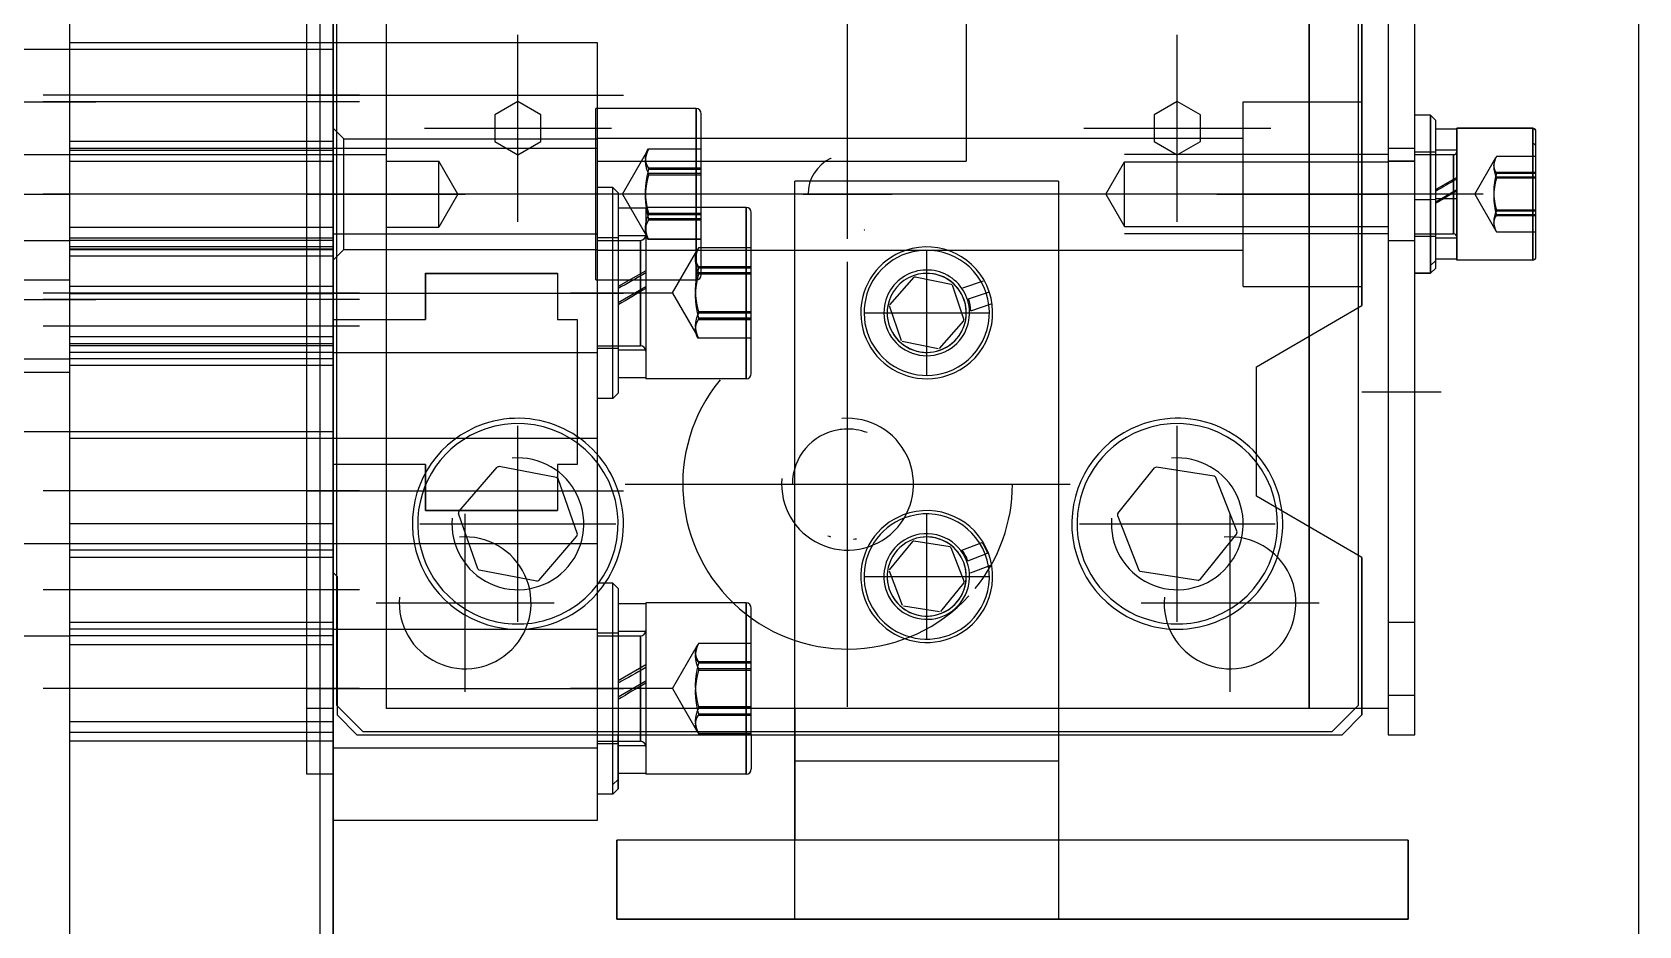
# Model space of a CAD drawing. Extents: x 250 to 718, y 586 to 1448.
# Drawn here: x 483.2 to 605, y 1135.7 to 1203.5 of the extents above; entities that cross this region are included whole.
import ezdxf

# ---------------------------------------------------------------- set-up
doc = ezdxf.new("R2010")
doc.units = 0
doc.layers.get('0').update_dxf_attribs({"linetype": 'CONTINUOUS'})
for name, color, linetype in [('中心线', 1, 'CONTINUOUS'), ('双点划线', 30, 'CONTINUOUS'), ('虚线', 5, 'CONTINUOUS'), ('辅助线', 8, 'CONTINUOUS')]:
    doc.layers.add(name, color=color, linetype=linetype)

msp = doc.modelspace()

# ---------------------------------------------------------------- linework, layer by layer
for p, q in [((486.009145, 1378.17633), (486.009145, 1115.17633)), ((506.009145, 1299.87633), (506.009145, 1109.17633)), ((586.009145, 1254.37633), (586.009145, 1150.17633)), ((588.009145, 1150.17633), (588.009145, 1254.37633)), ((584.009145, 1182.72683), (584.009145, 1212.47633)), ((589.209145, 1197.17633), (588.009145, 1197.17633)), ((589.209145, 1185.17633), (589.209145, 1197.17633)), ((589.609145, 1196.77633), (589.209145, 1197.17633)), ((589.609145, 1185.57633), (589.609145, 1196.77633)), ((591.209145, 1196.11633), (589.609145, 1196.11633)), ((591.209145, 1186.17633), (591.209145, 1196.17633)), ((596.959145, 1196.17633), (591.209145, 1196.17633)), ((596.959145, 1196.16353), (591.209145, 1196.16353)), ((596.959145, 1196.17633), (596.959145, 1196.16353)), ((596.959145, 1196.16353), (596.959145, 1196.17633)), ((596.959145, 1196.16353), (596.959145, 1196.17633)), ((596.959145, 1196.17633), (596.959145, 1196.16353)), ((596.959145, 1195.00063), (596.959145, 1196.16353)), ((596.959145, 1195.00063), (596.959145, 1196.16353)), ((597.209145, 1186.42633), (597.209145, 1195.92633)), ((596.959145, 1186.17633), (596.959145, 1195.00063)), ((596.959145, 1186.17633), (596.959145, 1195.00063)), ((588.009145, 1193.67633), (586.009145, 1193.67633)), ((480.009145, 1191.17633), (486.009145, 1191.17633)), ((542.509145, 1191.17633), (547.509145, 1191.17633)), ((589.209145, 1190.74673), (588.009145, 1190.74673)), ((589.609145, 1190.77533), (589.209145, 1190.74673)), ((591.209145, 1190.82263), (589.609145, 1190.82263)), ((589.609145, 1186.13853), (589.209145, 1185.77873)), ((589.609145, 1185.57633), (589.209145, 1185.17633)), ((591.209145, 1186.23633), (589.609145, 1186.23633)), ((596.959145, 1186.17633), (591.209145, 1186.17633)), ((596.959145, 1186.18913), (596.959145, 1186.17633)), ((596.959145, 1186.18913), (596.959145, 1186.17633)), ((513.009145, 1185.17633), (523.009145, 1185.17633)), ((513.009145, 1185.17633), (513.009145, 1181.67633)), ((523.009145, 1185.17633), (523.009145, 1181.67633)), ((588.009145, 1185.17633), (589.209145, 1185.17633)), ((576.009145, 1178.07633), (584.009145, 1182.72683)), ((583.759145, 1163.77113), (583.759145, 1182.58153)), ((506.009145, 1181.67633), (513.009145, 1181.67633)), ((506.259145, 1181.67633), (506.259145, 1170.67633)), ((523.009145, 1181.67633), (524.509145, 1181.67633)), ((524.509145, 1181.67633), (524.509145, 1170.67633)), ((576.009145, 1168.27633), (576.009145, 1178.07633)), ((513.009145, 1170.67633), (506.009145, 1170.67633)), ((513.009145, 1170.67633), (513.009145, 1167.17633)), ((523.009145, 1170.67633), (523.009145, 1167.17633)), ((524.509145, 1170.67633), (523.009145, 1170.67633)), ((540.009145, 1169.17633), (540.821145, 1169.17633)), ((549.197145, 1169.17633), (550.009145, 1169.17633)), ((513.009145, 1167.17633), (523.009145, 1167.17633)), ((584.009145, 1163.62583), (576.009145, 1168.27633)), ((584.009145, 1151.67633), (584.009145, 1163.62583)), ((506.009145, 1162.47633), (506.309145, 1162.17633)), ((506.259145, 1162.22633), (506.259145, 1152.42633)), ((506.309145, 1162.17633), (506.309145, 1151.67633)), ((511.009145, 1160.17633), (511.821145, 1160.17633)), ((520.197145, 1160.17633), (521.009145, 1160.17633)), ((569.009145, 1160.17633), (569.821145, 1160.17633)), ((578.197145, 1160.17633), (579.009145, 1160.17633)), ((588.009145, 1158.67633), (586.009145, 1158.67633)), ((586.009145, 1153.17633), (588.009145, 1153.17633)), ((506.259145, 1152.42633), (506.309145, 1152.37633)), ((506.309145, 1151.67633), (507.809145, 1150.17633)), ((582.509145, 1150.17633), (584.009145, 1151.67633)), ((586.009145, 1152.17633), (584.009145, 1152.17633)), ((486.009145, 1151.17633), (506.009145, 1151.17633)), ((507.809145, 1150.17633), (582.509145, 1150.17633)), ((526.009145, 1150.17633), (526.009145, 1143.67633)), ((527.209145, 1145.67633), (527.209145, 1150.17633)), ((527.609145, 1146.07633), (527.609145, 1150.17633)), ((529.709145, 1150.17633), (529.709145, 1147.17633)), ((537.309145, 1147.17633), (537.309145, 1150.17633)), ((537.309145, 1147.17633), (537.309145, 1150.17633)), ((537.709145, 1150.17633), (537.709145, 1147.57633)), ((541.009145, 1150.17633), (541.009145, 1142.17633)), ((561.009145, 1150.17633), (561.009145, 1142.17633)), ((586.009145, 1150.17633), (588.009145, 1150.17633)), ((561.009145, 1148.17633), (541.009145, 1148.17633)), ((561.009145, 1148.17633), (541.009145, 1148.17633)), ((527.609145, 1146.77123), (527.209145, 1146.40783)), ((529.709145, 1147.23633), (527.609145, 1147.23633)), ((537.309145, 1147.17633), (529.709145, 1147.17633)), ((537.309145, 1147.20423), (537.309145, 1147.17633)), ((537.309145, 1147.20423), (537.309145, 1147.17633)), ((527.209145, 1145.67633), (526.009145, 1145.67633)), ((527.609145, 1146.07633), (527.209145, 1145.67633)), ((526.009145, 1143.67633), (506.009145, 1143.67633)), ((587.509145, 1142.17633), (527.509145, 1142.17633)), ((527.509145, 1142.17633), (527.509145, 1136.17633)), ((587.509145, 1142.17633), (587.509145, 1136.17633)), ((587.509145, 1136.17633), (527.509145, 1136.17633))]:
    msp.add_line(p, q)
for points in [[(597.209145, 1195.91413), (597.190145, 1196.00953), (597.135945, 1196.09043), (597.054845, 1196.14453), (596.959145, 1196.16353)], [(597.209145, 1195.91413), (597.190145, 1196.00953), (597.135945, 1196.09043), (597.054845, 1196.14453), (596.959145, 1196.16353)], [(597.209145, 1194.80943), (597.190145, 1194.88253), (597.135945, 1194.94463), (597.054845, 1194.98603), (596.959145, 1195.00063)], [(597.209145, 1194.80943), (597.190145, 1194.88253), (597.135945, 1194.94463), (597.054845, 1194.98603), (596.959145, 1195.00063)]]:
    msp.add_lwpolyline(points)
for centre, radius, start, end in [((545.009145, 1231.17633), 32.5, 180, 180), ((545.009145, 1231.17633), 32.5, 180, 180), ((545.009145, 1231.17633), 30, 180, 180), ((545.009145, 1231.17633), 30, 180, 180), ((596.959145, 1195.92633), 0.25, 0, 90), ((545.009145, 1191.17633), 3, 114.7565, 114.7565), ((545.009145, 1191.17633), 3, 114.7565, 114.7565), ((545.009145, 1191.17633), 3, 114.7565, 114.7565), ((545.009145, 1191.17633), 3, 115.5939, 180), ((545.009145, 1191.17633), 3, 115.5939, 180), ((545.009145, 1191.17633), 3, 115.5939, 180), ((545.009145, 1191.17633), 2.5, 0, 0), ((545.009145, 1191.17633), 2.5, 0, 0), ((596.959145, 1186.42633), 0.25, 270, 0), ((545.009145, 1169.17633), 14, 180, 180), ((545.009145, 1169.17633), 14, 180, 180), ((545.009145, 1169.17633), 12.5, 180, 180), ((545.009145, 1169.17633), 12.5, 180, 180), ((545.009145, 1169.17633), 5, 0, 0), ((545.009145, 1169.17633), 5, 175, 95), ((545.009145, 1169.17633), 4.188, 0, 0), ((545.009145, 1169.17633), 4.188, 0, 0), ((516.009145, 1160.17633), 5, 180, 180), ((516.009145, 1160.17633), 5, 175, 95), ((574.009145, 1160.17633), 5, 180, 180), ((574.009145, 1160.17633), 5, 175, 95), ((516.009145, 1160.17633), 4.188, 180, 180), ((516.009145, 1160.17633), 4.188, 180, 180), ((574.009145, 1160.17633), 4.188, 180, 180), ((574.009145, 1160.17633), 4.188, 180, 180), ((537.309145, 1147.57633), 0.4, 270, 0)]:
    msp.add_arc(centre, radius, start, end)
at = {"layer": '中心线'}
for p, q in [((545.009145, 1190.67633), (545.009145, 1271.67633)), ((520.009145, 1189.08883), (520.009145, 1203.26383)), ((570.009145, 1189.08883), (570.009145, 1203.26383)), ((464.009145, 1198.17633), (488.009145, 1198.17633)), ((508.009145, 1198.67633), (484.009145, 1198.67633)), ((508.009145, 1198.17633), (484.009145, 1198.17633)), ((504.009145, 1198.67633), (528.009145, 1198.67633)), ((512.921645, 1196.17633), (527.096645, 1196.17633)), ((562.921645, 1196.17633), (577.096645, 1196.17633)), ((545.009145, 1187.80133), (545.009145, 1194.55133)), ((545.009145, 1187.80133), (545.009145, 1194.55133)), ((545.009145, 1187.80133), (545.009145, 1194.55133)), ((508.009145, 1191.17633), (484.009145, 1191.17633)), ((508.009145, 1191.17633), (484.009145, 1191.17633)), ((508.009145, 1191.17633), (484.009145, 1191.17633)), ((504.009145, 1191.17633), (516.009145, 1191.17633)), ((577.009145, 1191.17633), (504.821145, 1191.17633)), ((577.009145, 1191.17633), (504.821145, 1191.17633)), ((541.634145, 1191.17633), (548.384145, 1191.17633)), ((541.634145, 1191.17633), (548.384145, 1191.17633)), ((541.634145, 1191.17633), (548.384145, 1191.17633)), ((588.009145, 1191.17633), (564.009145, 1191.17633)), ((573.009145, 1191.17633), (586.009145, 1191.17633)), ((573.009145, 1191.17633), (586.009145, 1191.17633)), ((590.009145, 1191.17633), (584.009145, 1191.17633)), ((591.609145, 1191.17633), (586.009145, 1191.17633)), ((593.209145, 1191.17633), (587.609145, 1191.17633)), ((551.009145, 1177.45133), (551.009145, 1186.90133)), ((551.009145, 1177.66733), (551.009145, 1186.68533)), ((545.009145, 1152.30133), (545.009145, 1186.05133)), ((551.009145, 1177.85633), (551.009145, 1186.49633)), ((551.009145, 1178.12633), (551.009145, 1186.22633)), ((464.009145, 1183.17633), (488.009145, 1183.17633)), ((508.009145, 1183.67633), (484.009145, 1183.67633)), ((508.009145, 1183.17633), (484.009145, 1183.17633)), ((504.009145, 1183.67633), (528.009145, 1183.67633)), ((529.609145, 1183.67633), (524.009145, 1183.67633)), ((531.709145, 1183.67633), (525.609145, 1183.67633)), ((545.009145, 1155.00133), (545.009145, 1183.35133)), ((546.284145, 1182.17633), (555.734145, 1182.17633)), ((546.500145, 1182.17633), (555.518145, 1182.17633)), ((546.689145, 1182.17633), (555.329145, 1182.17633)), ((546.959145, 1182.17633), (555.059145, 1182.17633)), ((508.009145, 1181.17633), (484.009145, 1181.17633)), ((545.009145, 1162.42633), (545.009145, 1175.92633)), ((584.009145, 1176.17633), (590.009145, 1176.17633)), ((520.009145, 1158.75133), (520.009145, 1173.60133)), ((570.009145, 1158.75133), (570.009145, 1173.60133)), ((520.009145, 1159.42633), (520.009145, 1172.92633)), ((570.009145, 1159.42633), (570.009145, 1172.92633)), ((508.009145, 1168.67633), (484.009145, 1168.67633)), ((504.009145, 1168.67633), (528.009145, 1168.67633)), ((528.134145, 1169.17633), (561.884145, 1169.17633)), ((530.834145, 1169.17633), (559.184145, 1169.17633)), ((538.259145, 1169.17633), (551.759145, 1169.17633)), ((512.584145, 1166.17633), (527.434145, 1166.17633)), ((513.259145, 1166.17633), (526.759145, 1166.17633)), ((516.009145, 1153.42633), (516.009145, 1166.92633)), ((551.009145, 1157.45133), (551.009145, 1166.90133)), ((551.009145, 1157.66733), (551.009145, 1166.68533)), ((551.009145, 1157.85633), (551.009145, 1166.49633)), ((551.009145, 1158.12633), (551.009145, 1166.22633)), ((562.584145, 1166.17633), (577.434145, 1166.17633)), ((563.259145, 1166.17633), (576.759145, 1166.17633)), ((574.009145, 1153.42633), (574.009145, 1166.92633)), ((508.009145, 1161.17633), (484.009145, 1161.17633)), ((546.284145, 1162.17633), (555.734145, 1162.17633)), ((546.500145, 1162.17633), (555.518145, 1162.17633)), ((546.689145, 1162.17633), (555.329145, 1162.17633)), ((546.959145, 1162.17633), (555.059145, 1162.17633)), ((509.259145, 1160.17633), (522.759145, 1160.17633)), ((567.259145, 1160.17633), (580.759145, 1160.17633)), ((508.009145, 1153.67633), (484.009145, 1153.67633)), ((504.009145, 1153.67633), (528.009145, 1153.67633)), ((529.609145, 1153.67633), (524.009145, 1153.67633)), ((531.709145, 1153.67633), (525.609145, 1153.67633))]:
    msp.add_line(p, q, dxfattribs=at)
at = {"layer": '双点划线'}
for p, q in [((586.009145, 1312.17633), (586.009145, 1150.17633)), ((588.009145, 1150.17633), (588.009145, 1312.17633)), ((510.009145, 1310.17633), (510.009145, 1152.17633)), ((580.009145, 1310.17633), (580.009145, 1152.17633)), ((589.209145, 1197.17633), (588.009145, 1197.17633)), ((589.209145, 1185.17633), (589.209145, 1197.17633)), ((589.609145, 1196.77633), (589.209145, 1197.17633)), ((589.609145, 1185.57633), (589.609145, 1196.77633)), ((591.209145, 1196.11633), (589.609145, 1196.11633)), ((596.959145, 1196.17633), (591.209145, 1196.17633)), ((591.209145, 1186.17633), (591.209145, 1196.17633)), ((596.959145, 1196.16353), (591.209145, 1196.16353)), ((596.959145, 1196.16353), (596.959145, 1196.17633)), ((596.959145, 1196.16353), (596.959145, 1196.17633)), ((596.959145, 1195.00063), (596.959145, 1196.16353)), ((596.959145, 1195.00063), (596.959145, 1196.16353)), ((597.209145, 1186.42633), (597.209145, 1195.92633)), ((596.959145, 1186.17633), (596.959145, 1195.00063)), ((596.959145, 1186.17633), (596.959145, 1195.00063)), ((588.009145, 1193.67633), (586.009145, 1193.67633)), ((589.209145, 1190.74673), (588.009145, 1190.74673)), ((589.609145, 1190.77533), (589.209145, 1190.74673)), ((591.209145, 1190.82263), (589.609145, 1190.82263)), ((589.609145, 1186.13853), (589.209145, 1185.77873)), ((589.609145, 1185.57633), (589.209145, 1185.17633)), ((591.209145, 1186.23633), (589.609145, 1186.23633)), ((596.959145, 1186.17633), (591.209145, 1186.17633)), ((596.959145, 1186.18913), (596.959145, 1186.17633)), ((596.959145, 1186.18913), (596.959145, 1186.17633)), ((589.209145, 1185.17633), (588.009145, 1185.17633)), ((540.009145, 1169.17633), (540.821145, 1169.17633)), ((549.197145, 1169.17633), (550.009145, 1169.17633)), ((588.009145, 1158.67633), (586.009145, 1158.67633)), ((586.009145, 1153.17633), (588.009145, 1153.17633)), ((586.009145, 1152.17633), (510.009145, 1152.17633)), ((541.009145, 1152.17633), (541.009145, 1142.17633)), ((561.009145, 1152.17633), (561.009145, 1142.17633)), ((586.009145, 1150.17633), (588.009145, 1150.17633)), ((561.009145, 1148.17633), (541.009145, 1148.17633)), ((561.009145, 1148.17633), (541.009145, 1148.17633)), ((587.509145, 1142.17633), (527.509145, 1142.17633)), ((527.509145, 1142.17633), (527.509145, 1136.17633)), ((587.509145, 1142.17633), (587.509145, 1136.17633)), ((587.509145, 1136.17633), (527.509145, 1136.17633))]:
    msp.add_line(p, q, dxfattribs=at)
for points in [[(597.209145, 1195.91413), (597.190145, 1196.00953), (597.135945, 1196.09043), (597.054845, 1196.14453), (596.959145, 1196.16353)], [(597.209145, 1195.91413), (597.190145, 1196.00953), (597.135945, 1196.09043), (597.054845, 1196.14453), (596.959145, 1196.16353)], [(597.209145, 1194.80943), (597.190145, 1194.88253), (597.135945, 1194.94463), (597.054845, 1194.98603), (596.959145, 1195.00063)], [(597.209145, 1194.80943), (597.190145, 1194.88253), (597.135945, 1194.94463), (597.054845, 1194.98603), (596.959145, 1195.00063)]]:
    msp.add_lwpolyline(points, dxfattribs=at)
for centre, radius, start, end in [((545.009145, 1231.17633), 31.5, 180, 180), ((596.959145, 1195.92633), 0.25, 0, 90), ((596.959145, 1186.42633), 0.25, 270, 0), ((545.009145, 1169.17633), 12.5, 137.3841, 137.3841), ((545.009145, 1169.17633), 12.5, 140.6919, 317.3841), ((545.009145, 1169.17633), 5, 0, 0), ((545.009145, 1169.17633), 4.188, 69.1245, 69.1245), ((545.009145, 1169.17633), 4.188, 99.2377, 180), ((545.009145, 1169.17633), 4.188, 72.136, 96.226), ((520.009145, 1166.17633), 4.188, 180, 180), ((570.009145, 1166.17633), 4.188, 180, 180), ((545.009145, 1169.17633), 12.5, 320.6919, 0)]:
    msp.add_arc(centre, radius, start, end, dxfattribs=at)
at = {"layer": '虚线'}
for p, q in [((486.009145, 1378.17633), (486.009145, 1015.17633)), ((586.009145, 1312.17633), (586.009145, 1150.17633)), ((588.009145, 1150.17633), (588.009145, 1312.17633)), ((510.009145, 1310.17633), (510.009145, 1152.17633)), ((580.009145, 1152.17633), (580.009145, 1310.17633)), ((506.009145, 951.17633), (506.009145, 1299.87633)), ((504.009145, 1147.17633), (504.009145, 1247.17633)), ((554.009145, 1245.67633), (554.009145, 1193.67633)), ((506.259145, 1212.45633), (506.259145, 1152.42633)), ((583.759145, 1152.42633), (583.759145, 1212.45633)), ((584.009145, 1212.47633), (584.009145, 1182.72683)), ((486.009145, 1202.67633), (526.009145, 1202.67633)), ((526.009145, 1202.67633), (526.009145, 1143.67633)), ((466.009145, 1202.17633), (506.009145, 1202.17633)), ((520.009145, 1198.19703), (518.259145, 1197.18673)), ((521.759145, 1197.18673), (520.009145, 1198.19703)), ((525.915145, 1184.67633), (525.915145, 1197.67633)), ((533.515145, 1197.67633), (525.915145, 1197.67633)), ((533.515145, 1197.67633), (533.515145, 1184.69133)), ((533.515145, 1197.66133), (533.515145, 1197.67633)), ((533.515145, 1197.67633), (533.515145, 1184.69133)), ((533.515145, 1197.66133), (533.515145, 1197.67633)), ((533.515145, 1197.67633), (533.515145, 1184.69173)), ((533.515145, 1197.66093), (533.515145, 1197.67633)), ((533.515145, 1197.67633), (533.515145, 1184.69173)), ((533.515145, 1197.66093), (533.515145, 1197.67633)), ((533.515145, 1197.46463), (533.515145, 1197.66133)), ((533.515145, 1197.46463), (533.515145, 1197.66133)), ((533.515145, 1197.46313), (533.515145, 1197.66093)), ((533.515145, 1197.46313), (533.515145, 1197.66093)), ((570.009145, 1198.19703), (568.259145, 1197.18673)), ((571.759145, 1197.18673), (570.009145, 1198.19703)), ((575.009145, 1198.17633), (584.009145, 1198.17633)), ((575.009145, 1184.17633), (575.009145, 1198.17633)), ((518.259145, 1197.18673), (518.259145, 1195.16593)), ((521.759145, 1195.16593), (521.759145, 1197.18673)), ((533.515145, 1184.67633), (533.515145, 1197.46463)), ((533.515145, 1184.67633), (533.515145, 1197.46463)), ((533.515145, 1184.67633), (533.515145, 1197.46313)), ((533.515145, 1184.67633), (533.515145, 1197.46313)), ((533.915145, 1185.07633), (533.915145, 1197.27633)), ((568.259145, 1197.18673), (568.259145, 1195.16593)), ((571.759145, 1195.16593), (571.759145, 1197.18673)), ((589.209145, 1197.17633), (589.209145, 1185.17633)), ((589.609145, 1185.57633), (589.609145, 1196.77633)), ((506.821145, 1195.36433), (506.009145, 1196.17633)), ((506.821145, 1186.98833), (506.821145, 1195.36433)), ((506.821145, 1195.36433), (526.009145, 1195.36433)), ((526.009145, 1195.42633), (575.009145, 1195.42633)), ((591.209145, 1196.16353), (591.209145, 1186.18913)), ((596.959145, 1196.16353), (596.959145, 1186.18913)), ((596.959145, 1196.16353), (596.959145, 1186.18913)), ((597.209145, 1186.43853), (597.209145, 1195.92633)), ((466.009145, 1194.17633), (510.009145, 1194.17633)), ((506.009145, 1195.17633), (486.009145, 1195.17633)), ((506.009145, 1195.17633), (486.009145, 1195.17633)), ((486.009145, 1194.67633), (526.009145, 1194.67633)), ((506.009145, 1194.49983), (486.009145, 1194.49983)), ((518.259145, 1195.16593), (520.009145, 1194.15563)), ((520.009145, 1194.15563), (521.759145, 1195.16593)), ((527.937345, 1191.18213), (529.862845, 1194.51713)), ((529.915145, 1194.60333), (529.915145, 1194.59523)), ((533.915145, 1194.60313), (529.915145, 1194.60313)), ((533.915145, 1194.59523), (529.915145, 1194.59523)), ((586.009145, 1194.17633), (566.009145, 1194.17633)), ((568.259145, 1195.16593), (570.009145, 1194.15563)), ((570.009145, 1194.15563), (571.759145, 1195.16593)), ((586.009145, 1194.67633), (588.009145, 1194.67633)), ((589.609145, 1194.37633), (588.009145, 1194.37633)), ((588.009145, 1194.17633), (590.959145, 1194.17633)), ((591.209145, 1194.51633), (589.609145, 1194.51633)), ((590.959145, 1194.17633), (590.959145, 1193.56693)), ((590.959145, 1189.55323), (590.959145, 1194.17633)), ((590.959145, 1194.17633), (590.959145, 1193.56693)), ((590.959145, 1189.55323), (590.959145, 1194.17633)), ((594.209145, 1194.03333), (594.209145, 1194.02693)), ((597.209145, 1194.02693), (594.209145, 1194.02693)), ((486.009145, 1193.67633), (506.009145, 1193.67633)), ((510.009145, 1193.67633), (514.009145, 1193.67633)), ((514.009145, 1188.67633), (514.009145, 1193.67633)), ((515.452545, 1191.17633), (514.009145, 1193.67633)), ((526.009145, 1193.67633), (554.009145, 1193.67633)), ((533.915145, 1193.13973), (529.915145, 1193.13973)), ((529.915145, 1193.13973), (529.915145, 1193.04203)), ((533.915145, 1193.04463), (529.915145, 1193.04463)), ((564.589745, 1191.17633), (566.009145, 1193.63483)), ((566.009145, 1193.63483), (586.009145, 1193.63483)), ((566.009145, 1188.71783), (566.009145, 1193.63483)), ((586.009145, 1193.67633), (588.009145, 1193.67633)), ((590.959145, 1193.56693), (590.959145, 1192.79943)), ((590.959145, 1193.56693), (590.959145, 1192.79943)), ((590.959145, 1192.79943), (590.959145, 1188.17633)), ((590.959145, 1192.79943), (590.959145, 1188.17633)), ((592.559845, 1191.18123), (594.161545, 1193.95533)), ((594.209145, 1192.81733), (594.209145, 1192.74393)), ((597.209145, 1192.81733), (594.209145, 1192.81733)), ((527.209145, 1191.67633), (526.009145, 1191.67633)), ((527.209145, 1175.67633), (527.209145, 1191.67633)), ((527.609145, 1191.27633), (527.209145, 1191.67633)), ((529.915145, 1192.73763), (529.915145, 1192.63183)), ((533.915145, 1192.73483), (529.915145, 1192.73483)), ((533.915145, 1192.63183), (529.915145, 1192.63183)), ((541.009145, 1136.17633), (541.009145, 1192.17633)), ((561.009145, 1192.17633), (541.009145, 1192.17633)), ((561.009145, 1192.17633), (561.009145, 1136.17633)), ((591.209145, 1192.44523), (589.609145, 1191.53003)), ((589.609145, 1190.60243), (591.209145, 1191.53003)), ((597.209145, 1192.74393), (594.209145, 1192.74393)), ((597.209145, 1192.73483), (594.209145, 1192.73483)), ((594.209145, 1192.46573), (594.209145, 1192.38593)), ((597.209145, 1192.46573), (594.209145, 1192.46573)), ((597.209145, 1192.38593), (594.209145, 1192.38593)), ((480.009145, 1191.17633), (486.009145, 1191.17633)), ((515.452545, 1191.17633), (514.009145, 1188.67633)), ((527.609145, 1191.27633), (527.609145, 1176.07633)), ((527.937345, 1191.17053), (527.937345, 1191.18213)), ((527.937345, 1191.17053), (529.862845, 1187.83553)), ((564.589745, 1191.17633), (566.009145, 1188.71783)), ((592.559845, 1191.18123), (592.559845, 1191.17143)), ((592.559845, 1191.17143), (594.161545, 1188.39733)), ((529.709145, 1190.11633), (527.609145, 1190.11633)), ((537.309145, 1190.17633), (529.709145, 1190.17633)), ((529.709145, 1190.17633), (529.709145, 1177.17633)), ((533.915145, 1189.72083), (529.915145, 1189.72083)), ((529.915145, 1189.72083), (529.915145, 1189.61503)), ((533.915145, 1189.61783), (529.915145, 1189.61783)), ((529.915145, 1189.31063), (529.915145, 1189.21293)), ((533.915145, 1189.30803), (529.915145, 1189.30803)), ((533.915145, 1189.21543), (529.915145, 1189.21543)), ((537.309145, 1190.17633), (537.309145, 1177.19583)), ((537.309145, 1190.15683), (537.309145, 1190.17633)), ((537.309145, 1190.17633), (537.309145, 1177.19583)), ((537.309145, 1190.15683), (537.309145, 1190.17633)), ((537.309145, 1189.94883), (537.309145, 1190.15683)), ((537.309145, 1189.94883), (537.309145, 1190.15683)), ((537.309145, 1177.17633), (537.309145, 1189.94883)), ((537.309145, 1177.17633), (537.309145, 1189.94883)), ((537.709145, 1177.57633), (537.709145, 1189.77633)), ((590.959145, 1188.17633), (590.959145, 1189.55323)), ((590.959145, 1188.17633), (590.959145, 1189.55323)), ((594.209145, 1189.96673), (594.209145, 1189.88693)), ((597.209145, 1189.96673), (594.209145, 1189.96673)), ((597.209145, 1189.88693), (594.209145, 1189.88693)), ((597.209145, 1189.61783), (594.209145, 1189.61783)), ((594.209145, 1189.60873), (594.209145, 1189.53533)), ((597.209145, 1189.60873), (594.209145, 1189.60873)), ((597.209145, 1189.53533), (594.209145, 1189.53533)), ((486.009145, 1188.67633), (506.009145, 1188.67633)), ((506.009145, 1188.17633), (526.009145, 1188.17633)), ((510.009145, 1188.67633), (514.009145, 1188.67633)), ((527.609145, 1187.87633), (526.009145, 1187.87633)), ((529.709145, 1188.01633), (527.609145, 1188.01633)), ((566.009145, 1188.71783), (586.009145, 1188.71783)), ((586.009145, 1188.17633), (566.009145, 1188.17633)), ((588.009145, 1188.17633), (590.959145, 1188.17633)), ((589.609145, 1187.97633), (588.009145, 1187.97633)), ((594.209145, 1188.32573), (594.209145, 1188.31933)), ((594.209145, 1188.32573), (597.209145, 1188.32573)), ((466.009145, 1187.67633), (486.009145, 1187.67633)), ((506.009145, 1187.85283), (486.009145, 1187.85283)), ((506.009145, 1187.67633), (486.009145, 1187.67633)), ((506.009145, 1187.17633), (486.009145, 1187.17633)), ((506.009145, 1187.17633), (486.009145, 1187.17633)), ((506.009145, 1187.17633), (486.009145, 1187.17633)), ((506.009145, 1186.99983), (486.009145, 1186.99983)), ((486.009145, 1186.98833), (506.009145, 1186.98833)), ((506.821145, 1186.98833), (506.009145, 1186.17633)), ((506.821145, 1186.98833), (526.009145, 1186.98833)), ((526.009145, 1187.67633), (529.309145, 1187.67633)), ((526.009145, 1186.92633), (575.009145, 1186.92633)), ((529.309145, 1187.07143), (529.309145, 1187.67633)), ((529.309145, 1187.67633), (529.309145, 1181.49293)), ((529.309145, 1187.67633), (529.309145, 1181.49293)), ((529.309145, 1187.07143), (529.309145, 1187.67633)), ((529.309145, 1185.85973), (529.309145, 1187.07143)), ((529.309145, 1185.85973), (529.309145, 1187.07143)), ((533.915145, 1187.75743), (529.915145, 1187.75743)), ((529.915145, 1187.75743), (529.915145, 1187.74933)), ((533.915145, 1187.74953), (529.915145, 1187.74953)), ((531.731345, 1183.68213), (533.648045, 1187.00193)), ((537.709145, 1187.10153), (533.709145, 1187.10153)), ((533.709145, 1187.10153), (533.709145, 1187.09263)), ((586.009145, 1187.67633), (588.009145, 1187.67633)), ((591.209145, 1187.83633), (589.609145, 1187.83633)), ((486.009145, 1186.49983), (506.009145, 1186.49983)), ((529.309145, 1179.67633), (529.309145, 1185.85973)), ((529.309145, 1179.67633), (529.309145, 1185.85973)), ((537.709145, 1185.66373), (533.709145, 1185.66373)), ((533.709145, 1185.66373), (533.709145, 1185.56923)), ((537.709145, 1185.56923), (533.709145, 1185.56923)), ((480.009145, 1184.67633), (486.009145, 1184.67633)), ((513.009145, 1181.67633), (513.009145, 1185.17633)), ((513.009145, 1185.17633), (523.009145, 1185.17633)), ((513.009145, 1185.16583), (523.009145, 1185.16583)), ((523.009145, 1185.17633), (523.009145, 1181.67633)), ((525.915145, 1184.67633), (533.515145, 1184.67633)), ((529.709145, 1185.37413), (527.609145, 1184.17423)), ((533.515145, 1184.69173), (533.515145, 1184.67633)), ((533.515145, 1184.69173), (533.515145, 1184.67633)), ((533.515145, 1184.69133), (533.515145, 1184.67633)), ((533.515145, 1184.69133), (533.515145, 1184.67633)), ((537.709145, 1185.20863), (533.709145, 1185.20863)), ((533.709145, 1185.20863), (533.709145, 1185.10523)), ((537.709145, 1185.10523), (533.709145, 1185.10523)), ((548.212945, 1182.78413), (550.053445, 1184.87353)), ((550.137445, 1184.90183), (552.867145, 1184.35263)), ((552.933645, 1184.29403), (553.822845, 1181.65543)), ((553.755745, 1184.07673), (555.312845, 1184.60153)), ((506.009145, 1184.17633), (486.009145, 1184.17633)), ((486.009145, 1183.63483), (506.009145, 1183.63483)), ((527.609145, 1182.95653), (529.709145, 1184.17423)), ((531.731345, 1183.68213), (531.731345, 1183.67053)), ((531.731345, 1183.67053), (533.648045, 1180.35073)), ((554.174245, 1183.24303), (555.690445, 1183.75393)), ((575.009145, 1184.17633), (584.009145, 1184.17633)), ((537.709145, 1182.24743), (533.709145, 1182.24743)), ((533.709145, 1182.24743), (533.709145, 1182.14403)), ((537.709145, 1182.14403), (533.709145, 1182.14403)), ((537.709145, 1181.78343), (533.709145, 1181.78343)), ((533.709145, 1181.78343), (533.709145, 1181.68893)), ((549.084645, 1180.05863), (548.195445, 1182.69723)), ((554.345745, 1182.32603), (555.902845, 1182.85073)), ((576.009145, 1178.07633), (584.009145, 1182.72683)), ((506.009145, 1181.67633), (513.009145, 1181.67633)), ((506.259145, 1181.67633), (513.009145, 1181.67633)), ((523.009145, 1181.67633), (524.509145, 1181.67633)), ((524.509145, 1181.67633), (524.509145, 1170.67633)), ((529.309145, 1181.49293), (529.309145, 1179.67633)), ((529.309145, 1181.49293), (529.309145, 1179.67633)), ((537.709145, 1181.68893), (533.709145, 1181.68893)), ((533.709145, 1181.67633), (537.709145, 1181.67633)), ((553.805345, 1181.56853), (551.964845, 1179.47913)), ((506.009145, 1180.35283), (486.009145, 1180.35283)), ((486.009145, 1179.85283), (506.009145, 1179.85283)), ((506.009145, 1179.67633), (486.009145, 1179.67633)), ((526.009145, 1179.67633), (529.309145, 1179.67633)), ((527.609145, 1179.47633), (526.009145, 1179.47633)), ((537.709145, 1180.26003), (533.709145, 1180.26003)), ((533.709145, 1180.26003), (533.709145, 1180.25113)), ((537.709145, 1180.25113), (533.709145, 1180.25113)), ((551.880845, 1179.45083), (549.151145, 1180.00003)), ((466.009145, 1178.67633), (486.009145, 1178.67633)), ((506.009145, 1179.17633), (486.009145, 1179.17633)), ((486.009145, 1178.71783), (506.009145, 1178.71783)), ((506.009145, 1178.17633), (486.009145, 1178.17633)), ((506.009145, 1179.17633), (526.009145, 1179.17633)), ((529.709145, 1179.33633), (527.609145, 1179.33633)), ((480.009145, 1177.67633), (486.009145, 1177.67633)), ((529.709145, 1177.23633), (527.609145, 1177.23633)), ((537.309145, 1177.17633), (529.709145, 1177.17633)), ((537.309145, 1177.19583), (537.309145, 1177.17633)), ((537.309145, 1177.19583), (537.309145, 1177.17633)), ((576.009145, 1168.27633), (576.009145, 1178.07633)), ((527.609145, 1176.07633), (527.209145, 1175.67633)), ((527.209145, 1175.67633), (526.009145, 1175.67633)), ((466.009145, 1173.17633), (506.009145, 1173.17633)), ((486.009145, 1172.67633), (526.009145, 1172.67633)), ((506.259145, 1170.67633), (506.009145, 1170.67633)), ((513.009145, 1167.17633), (513.009145, 1170.67633)), ((515.530745, 1167.10903), (518.430545, 1170.46983)), ((518.430545, 1170.46983), (518.431645, 1170.47023)), ((518.576645, 1170.52103), (518.577545, 1170.52133)), ((522.938145, 1169.69013), (518.577645, 1170.52113)), ((523.009145, 1170.67633), (523.009145, 1167.17633)), ((524.509145, 1170.67633), (523.009145, 1170.67633)), ((565.500645, 1166.95053), (568.280245, 1170.41153)), ((568.280245, 1170.41153), (568.281245, 1170.41193)), ((568.424345, 1170.46783), (568.425245, 1170.46823)), ((572.812445, 1169.79123), (568.425345, 1170.46793)), ((574.541445, 1165.55603), (572.933945, 1169.69373)), ((524.516745, 1165.39663), (523.056045, 1169.58843)), ((523.009145, 1167.17633), (513.009145, 1167.17633)), ((584.009145, 1163.62583), (576.009145, 1168.27633)), ((506.009145, 1166.17633), (486.009145, 1166.17633)), ((516.962245, 1162.76423), (515.501545, 1166.95603)), ((565.476845, 1166.79663), (567.084345, 1162.65893)), ((521.587745, 1161.88283), (524.487545, 1165.24363)), ((548.191345, 1162.67463), (549.948945, 1164.83413)), ((552.780745, 1164.42343), (550.031745, 1164.86573)), ((553.679545, 1164.18243), (555.214945, 1164.76753)), ((571.738045, 1161.94113), (574.517645, 1165.40213)), ((480.009145, 1164.67633), (526.009145, 1164.67633)), ((506.009145, 1164.17633), (486.009145, 1164.17633)), ((486.009145, 1163.63483), (506.009145, 1163.63483)), ((552.849545, 1164.36743), (553.841045, 1161.76563)), ((554.130245, 1163.36563), (555.625345, 1163.93533)), ((584.009145, 1163.62583), (584.009145, 1151.67633)), ((506.009145, 1162.47633), (506.309145, 1162.17633)), ((521.440645, 1161.83153), (517.080145, 1162.66253)), ((549.168745, 1159.98523), (548.177245, 1162.58703)), ((554.337445, 1162.45603), (555.872845, 1163.04113)), ((571.592945, 1161.88473), (567.205845, 1162.56143)), ((521.441645, 1161.83163), (521.440745, 1161.83133)), ((521.587745, 1161.88283), (521.586645, 1161.88243)), ((527.209145, 1161.67633), (526.009145, 1161.67633)), ((527.609145, 1161.27633), (527.209145, 1161.67633)), ((527.209145, 1145.67633), (527.209145, 1161.67633)), ((527.609145, 1161.27633), (527.609145, 1146.07633)), ((552.069345, 1159.51853), (553.826945, 1161.67803)), ((571.593945, 1161.88483), (571.593045, 1161.88443)), ((571.738045, 1161.94113), (571.737045, 1161.94073)), ((529.709145, 1160.11633), (527.609145, 1160.11633)), ((537.309145, 1160.17633), (529.709145, 1160.17633)), ((529.709145, 1160.17633), (529.709145, 1147.20423)), ((537.309145, 1160.14843), (537.309145, 1160.17633)), ((537.309145, 1160.17633), (537.309145, 1147.20423)), ((537.309145, 1160.14843), (537.309145, 1160.17633)), ((537.309145, 1160.17633), (537.309145, 1147.20423)), ((537.309145, 1159.92213), (537.309145, 1160.14843)), ((537.309145, 1159.92213), (537.309145, 1160.14843)), ((537.309145, 1150.17633), (537.309145, 1159.92213)), ((537.309145, 1150.17633), (537.309145, 1159.92213)), ((551.986545, 1159.48693), (549.237545, 1159.92923)), ((486.009145, 1158.71783), (506.009145, 1158.71783)), ((537.709145, 1150.17633), (537.709145, 1159.77633)), ((588.009145, 1158.67633), (586.009145, 1158.67633)), ((480.009145, 1157.67633), (486.009145, 1157.67633)), ((506.009145, 1158.17633), (486.009145, 1158.17633)), ((506.009145, 1157.67633), (486.009145, 1157.67633)), ((506.009145, 1158.17633), (526.009145, 1158.17633)), ((527.609145, 1157.87633), (526.009145, 1157.87633)), ((526.009145, 1157.67633), (529.309145, 1157.67633)), ((529.709145, 1158.01633), (527.609145, 1158.01633)), ((529.309145, 1157.67633), (529.309145, 1151.44213)), ((529.309145, 1157.10323), (529.309145, 1157.67633)), ((529.309145, 1157.67633), (529.309145, 1151.44213)), ((529.309145, 1157.10323), (529.309145, 1157.67633)), ((506.009145, 1156.99983), (486.009145, 1156.99983)), ((529.309145, 1155.91053), (529.309145, 1157.10323)), ((529.309145, 1155.91053), (529.309145, 1157.10323)), ((531.731345, 1153.68213), (533.634345, 1156.97823)), ((537.709145, 1157.09793), (533.709145, 1157.09793)), ((533.709145, 1157.09793), (533.709145, 1157.08733)), ((529.709145, 1155.46873), (527.609145, 1154.27213)), ((529.309145, 1149.67633), (529.309145, 1155.91053)), ((529.309145, 1149.67633), (529.309145, 1155.91053)), ((537.709145, 1155.70613), (533.709145, 1155.70613)), ((533.709145, 1155.70613), (533.709145, 1155.61263)), ((537.709145, 1155.61263), (533.709145, 1155.61263)), ((537.709145, 1155.16163), (533.709145, 1155.16163)), ((533.709145, 1155.16163), (533.709145, 1155.05753)), ((537.709145, 1155.05753), (533.709145, 1155.05753)), ((527.609145, 1153.05423), (529.709145, 1154.27213)), ((531.731345, 1153.68213), (531.731345, 1153.67053)), ((531.731345, 1153.67053), (533.634345, 1150.37443)), ((506.009145, 1152.17633), (504.009145, 1152.17633)), ((506.009145, 1152.17633), (504.009145, 1152.17633)), ((506.009145, 1152.17633), (504.009145, 1152.17633)), ((506.009145, 1152.17633), (504.009145, 1152.17633)), ((506.259145, 1152.42633), (508.259145, 1150.42633)), ((506.309145, 1152.37633), (506.309145, 1151.67633)), ((506.309145, 1151.67633), (507.809145, 1150.17633)), ((586.009145, 1152.17633), (510.009145, 1152.17633)), ((529.309145, 1151.44213), (529.309145, 1149.67633)), ((529.309145, 1151.44213), (529.309145, 1149.67633)), ((537.709145, 1152.29513), (533.709145, 1152.29513)), ((533.709145, 1152.29513), (533.709145, 1152.19103)), ((537.709145, 1152.19103), (533.709145, 1152.19103)), ((537.709145, 1151.74003), (533.709145, 1151.74003)), ((533.709145, 1151.74003), (533.709145, 1151.64653)), ((537.709145, 1151.64653), (533.709145, 1151.64653)), ((581.759145, 1150.42633), (583.759145, 1152.42633)), ((582.509145, 1150.17633), (584.009145, 1151.67633)), ((486.009145, 1151.17633), (506.009145, 1151.17633)), ((506.009145, 1150.35283), (486.009145, 1150.35283)), ((507.809145, 1150.17633), (582.509145, 1150.17633)), ((508.259145, 1150.42633), (581.759145, 1150.42633)), ((537.709145, 1150.26533), (533.709145, 1150.26533)), ((533.709145, 1150.26533), (533.709145, 1150.25473)), ((537.709145, 1150.25473), (533.709145, 1150.25473)), ((586.009145, 1150.17633), (588.009145, 1150.17633)), ((506.009145, 1149.67633), (486.009145, 1149.67633)), ((506.009145, 1149.17633), (526.009145, 1149.17633)), ((526.009145, 1149.67633), (529.309145, 1149.67633)), ((527.609145, 1149.47633), (526.009145, 1149.47633)), ((529.709145, 1149.33633), (527.609145, 1149.33633)), ((561.009145, 1148.17633), (541.009145, 1148.17633)), ((561.009145, 1148.17633), (541.009145, 1148.17633)), ((506.009145, 1147.17633), (504.009145, 1147.17633)), ((526.009145, 1143.67633), (506.009145, 1143.67633)), ((527.509145, 1136.17633), (527.509145, 1142.17633)), ((587.509145, 1142.17633), (527.509145, 1142.17633)), ((587.509145, 1136.17633), (587.509145, 1142.17633)), ((527.509145, 1136.17633), (587.509145, 1136.17633))]:
    msp.add_line(p, q, dxfattribs=at)
for centre, radius, start, end in [((545.009145, 1231.17633), 32.5, 180, 180), ((545.009145, 1231.17633), 32.5, 180, 180), ((545.009145, 1231.17633), 32.5, 180, 180), ((545.009145, 1231.17633), 31.5, 0, 0), ((545.009145, 1231.17633), 31.5, 0, 0), ((545.009145, 1231.17633), 31.5, 0, 0), ((545.009145, 1231.17633), 30, 180, 180), ((545.009145, 1231.17633), 30, 180, 180), ((520.009145, 1196.17633), 5.25, 0, 0), ((520.009145, 1196.17633), 5.25, 0, 0), ((570.009145, 1196.17633), 5.25, 0, 0), ((570.009145, 1196.17633), 5.25, 0, 0), ((520.009145, 1196.17633), 4.75, 0, 0), ((520.009145, 1196.17633), 4.25, 180, 180), ((570.009145, 1196.17633), 4.75, 0, 0), ((570.009145, 1196.17633), 4.25, 180, 180), ((533.515145, 1197.27633), 0.4, 0, 90), ((533.515145, 1197.27633), 0.4, 0, 90), ((531.529445, 1193.66503), 1.8631, 150.0086, 209.9914), ((531.529445, 1193.66503), 1.8631, 150.0471, 209.9529), ((530.965045, 1193.82633), 1.3008, 147.9954, 176.6423), ((530.965045, 1193.82633), 1.3008, 147.9992, 176.6423), ((530.996645, 1193.91423), 1.3302, 147.9954, 176.6423), ((531.869545, 1193.35433), 2.3193, 147.4708, 149.9524), ((531.869545, 1193.35433), 2.3193, 147.4211, 149.9511), ((545.009145, 1191.17633), 3, 180, 180), ((545.009145, 1191.17633), 3, 180, 180), ((545.009145, 1191.17633), 3, 180, 180), ((590.959145, 1194.42633), 0.25, 270, 0), ((595.564645, 1193.24633), 1.5642, 150.0627, 209.9373), ((595.813545, 1192.99983), 1.9085, 147.2116, 149.9549), ((535.340445, 1191.38273), 5.6742, 162.9683, 197.0317), ((530.996645, 1193.91423), 1.3302, 180.4968, 215.5485), ((530.996645, 1193.91423), 1.3302, 180.5013, 215.6061), ((545.009145, 1191.17633), 2.5, 180, 180), ((545.009145, 1191.17633), 2.5, 180, 180), ((545.009145, 1191.17633), 2.5, 180, 180), ((545.009145, 1191.17633), 2.5, 180, 180), ((545.009145, 1191.17633), 3, 114.7565, 115.5939), ((545.009145, 1191.17633), 3, 114.7565, 115.5939), ((545.009145, 1191.17633), 3, 114.7565, 115.5939), ((595.067745, 1193.38883), 1.0688, 180.5266, 215.8643), ((595.067745, 1193.38883), 1.0688, 147.9905, 176.6595), ((535.340445, 1190.96993), 5.6742, 162.9683, 197.0317), ((692.505645, 1012.76683), 206.1626, 119.4286, 119.9405), ((598.724245, 1191.35533), 4.7238, 162.9049, 197.0951), ((598.724245, 1190.99733), 4.7238, 162.9049, 197.0951), ((695.708445, 1009.92983), 209.421, 119.9331, 120.4396), ((531.529445, 1188.68763), 1.8631, 150.0086, 209.9914), ((531.529445, 1188.68763), 1.8631, 150.0471, 209.9529), ((530.996645, 1188.43843), 1.3302, 144.4515, 179.5032), ((530.996645, 1188.43843), 1.3302, 144.3939, 179.4987), ((537.309145, 1189.77633), 0.4, 0, 90), ((595.069145, 1188.96423), 1.0702, 144.1414, 179.4677), ((595.566445, 1189.10633), 1.5658, 150.0959, 209.9041), ((529.309145, 1188.07633), 0.4, 270, 0), ((530.965045, 1188.52633), 1.3008, 183.3577, 212.0046), ((530.965045, 1188.52633), 1.3008, 183.3577, 212.0008), ((530.996645, 1188.43843), 1.3302, 183.3577, 212.0046), ((551.009145, 1182.17633), 6, 198.6243, 198.6243), ((545.009145, 1191.17633), 3, 294.757, 295.5939), ((545.009145, 1191.17633), 3, 294.757, 295.5939), ((545.009145, 1191.17633), 3, 294.757, 295.5939), ((590.959145, 1187.92633), 0.25, 0, 90), ((595.069145, 1188.96423), 1.0702, 183.3589, 211.9887), ((595.818745, 1189.35633), 1.9147, 210.0556, 212.7908), ((531.869545, 1188.99833), 2.3193, 210.0476, 212.5292), ((531.869545, 1188.99833), 2.3193, 210.0489, 212.5789), ((535.367745, 1186.15063), 1.9074, 150.4049, 209.5951), ((534.708945, 1186.33983), 1.2506, 148.035, 176.6388), ((535.587045, 1185.87953), 2.2405, 146.9473, 149.9365), ((551.009145, 1182.17633), 5.6, 198.6243, 198.6243), ((551.009145, 1182.17633), 5, 288.6243, 288.6243), ((551.009145, 1182.17633), 5, 108.6243, 252.6241), ((551.009145, 1182.17633), 4.75, 108.6243, 252.6241), ((551.009145, 1182.17633), 4.75, 108.6243, 252.6241), ((551.009145, 1182.17633), 5, 288.6243, 108.6243), ((551.009145, 1182.17633), 4.75, 288.6243, 108.6243), ((551.009145, 1182.17633), 4.75, 288.6243, 108.6243), ((534.708945, 1186.33983), 1.2506, 180.5501, 216.1579), ((539.127545, 1183.90833), 5.6672, 162.9581, 197.0419), ((534.751645, 1186.42553), 1.2912, 180.5501, 216.1579), ((551.009145, 1182.17633), 3.5, 0, 0), ((551.009145, 1182.17633), 3.5, 0, 0), ((551.009145, 1182.17633), 3.34, 198.6243, 198.6243), ((551.009145, 1182.17633), 3.34, 198.6243, 198.6243), ((651.170845, 969.39733), 247.6427, 119.3714, 119.9305), ((539.127545, 1183.44433), 5.6672, 162.9581, 197.0419), ((533.515145, 1185.07633), 0.4, 270, 0), ((533.515145, 1185.07633), 0.4, 270, 0), ((551.009145, 1182.17633), 3.25, 349.9761, 169.9761), ((551.009145, 1182.17633), 3.25, 349.9761, 169.9761), ((551.009145, 1182.17633), 3.2, 198.6243, 198.6243), ((551.009145, 1182.17633), 3.2, 198.6243, 198.6243), ((551.009145, 1182.17633), 3, 169.9761, 169.9761), ((551.009145, 1182.17633), 3, 175, 95), ((551.009145, 1182.17633), 3, 349.9761, 169.9761), ((551.009145, 1182.17633), 2.8615, 349.9761, 349.9761), ((551.009145, 1182.17633), 2.4585, 270, 270), ((551.009145, 1182.17633), 2.4585, 270, 270), ((551.009145, 1182.17633), 2.8615, 107.7365, 109.5118), ((551.009145, 1182.17633), 2.8615, 47.7366, 49.5119), ((655.365645, 965.68603), 251.9043, 119.9226, 120.4753), ((545.009145, 1169.17633), 14, 180, 180), ((545.009145, 1169.17633), 14, 180, 180), ((545.009145, 1169.17633), 14, 180, 180), ((551.009145, 1182.17633), 3.34, 2.5683, 18.6243), ((551.009145, 1182.17633), 3.34, 2.5683, 18.6243), ((535.367745, 1181.20203), 1.9074, 150.4049, 209.5951), ((551.009145, 1182.17633), 3.25, 169.9761, 329.8974), ((551.009145, 1182.17633), 3.25, 169.9761, 329.8974), ((551.009145, 1182.17633), 3, 169.9761, 329.8974), ((551.009145, 1182.17633), 0.0049, 137.2718, 137.2718), ((545.009145, 1169.17633), 12.5, 180, 180), ((545.009145, 1169.17633), 12.5, 180, 180), ((534.708945, 1181.01283), 1.2506, 183.3612, 211.965), ((534.751645, 1180.92713), 1.2912, 143.8421, 179.4499), ((534.751645, 1180.92713), 1.2912, 183.3612, 211.965), ((551.009145, 1182.17633), 3, 329.8974, 349.9761), ((551.009145, 1182.17633), 2.8615, 347.7364, 349.5119), ((551.009145, 1182.17633), 3.25, 329.8974, 349.9761), ((551.009145, 1182.17633), 3.25, 329.8974, 349.9761), ((529.309145, 1179.27633), 0.4, 0, 90), ((535.587045, 1181.47313), 2.2405, 210.0635, 213.0527), ((545.009145, 1169.17633), 10.5, 180, 180), ((545.009145, 1169.17633), 10.5, 180, 180), ((545.009145, 1169.17633), 10, 0, 0), ((545.009145, 1169.17633), 9.134, 0, 0), ((537.309145, 1177.57633), 0.4, 270, 0), ((551.009145, 1182.17633), 5, 252.6241, 288.6243), ((551.009145, 1182.17633), 4.75, 252.6241, 288.6243), ((551.009145, 1182.17633), 4.75, 252.6241, 288.6243), ((520.009145, 1166.17633), 8.75, 270, 270), ((520.009145, 1166.17633), 8.75, 270, 270), ((520.009145, 1166.17633), 8.75, 270, 270), ((570.009145, 1166.17633), 8.75, 270, 270), ((570.009145, 1166.17633), 8.75, 270, 270), ((570.009145, 1166.17633), 8.75, 270, 270), ((520.009145, 1166.17633), 8, 289.2112, 289.2112), ((520.009145, 1166.17633), 8, 109.2112, 253.211), ((520.009145, 1166.17633), 7.6, 109.2112, 253.211), ((520.009145, 1166.17633), 7.6, 109.2112, 253.211), ((520.009145, 1166.17633), 8, 289.2112, 109.2112), ((520.009145, 1166.17633), 7.6, 289.2112, 109.2112), ((520.009145, 1166.17633), 7.6, 289.2112, 109.2112), ((545.009145, 1169.17633), 4.1879, 96.2266, 99.2377), ((545.009145, 1169.17633), 4.1879, 96.2266, 99.2377), ((570.009145, 1166.17633), 8, 291.2315, 291.2315), ((570.009145, 1166.17633), 8, 111.2315, 255.2311), ((570.009145, 1166.17633), 7.6, 111.2315, 255.2311), ((570.009145, 1166.17633), 7.6, 111.2315, 255.2311), ((570.009145, 1166.17633), 8, 291.2315, 111.2315), ((570.009145, 1166.17633), 7.6, 291.2315, 111.2315), ((570.009145, 1166.17633), 7.6, 291.2315, 111.2315), ((545.009145, 1169.17633), 4.1879, 69.1245, 72.136), ((545.009145, 1169.17633), 4.1879, 69.1245, 72.136), ((520.009145, 1166.17633), 5.5, 270, 270), ((520.009145, 1166.17633), 5.5, 270, 270), ((520.009145, 1166.17633), 5, 0, 0), ((520.009145, 1166.17633), 5, 175, 95), ((570.009145, 1166.17633), 5.5, 270, 270), ((570.009145, 1166.17633), 5.5, 270, 270), ((570.009145, 1166.17633), 5, 0, 0), ((570.009145, 1166.17633), 5, 175, 95), ((520.009145, 1166.17633), 4.188, 180, 180), ((520.009145, 1166.17633), 4.188, 180, 180), ((520.009145, 1166.17633), 4.5745, 108.2353, 110.1867), ((520.009145, 1166.17633), 4.5745, 48.2356, 50.1864), ((570.009145, 1166.17633), 4.188, 180, 180), ((570.009145, 1166.17633), 4.188, 180, 180), ((570.009145, 1166.17633), 4.5745, 110.2556, 112.2069), ((570.009145, 1166.17633), 4.5745, 50.256, 52.207), ((551.009145, 1162.17633), 6, 200.8596, 200.8596), ((551.009145, 1162.17633), 5.6, 200.8596, 200.8596), ((551.009145, 1162.17633), 5, 290.8596, 110.8596), ((520.009145, 1166.17633), 4.5745, 168.2354, 170.1866), ((520.009145, 1166.17633), 4.5745, 168.2354, 170.1866), ((520.009145, 1166.17633), 0.0078, 137.859, 137.859), ((551.009145, 1162.17633), 5, 110.8596, 254.8599), ((551.008545, 1162.17603), 4.9407, 290.8596, 290.8596), ((551.009145, 1162.17633), 4.75, 110.8596, 254.8599), ((551.009145, 1162.17633), 4.75, 110.8596, 254.8599), ((551.009145, 1162.17633), 4.75, 290.8596, 110.8596), ((551.009145, 1162.17633), 4.75, 290.8596, 110.8596), ((570.009145, 1166.17633), 4.5745, 170.2558, 172.2067), ((570.009145, 1166.17633), 4.5745, 170.2558, 172.2067), ((570.009145, 1166.17633), 0.0078, 139.8793, 139.8793), ((520.009145, 1166.17633), 4.5745, 348.2354, 350.1866), ((545.009145, 1169.17633), 4.1879, 249.1245, 252.136), ((545.009145, 1169.17633), 4.1879, 249.1245, 252.136), ((545.009145, 1169.17633), 4.1879, 276.2266, 279.2377), ((545.009145, 1169.17633), 4.1879, 276.2266, 279.2377), ((551.009145, 1162.17633), 3.5, 180, 180), ((551.009145, 1162.17633), 3.5, 180, 180), ((551.008145, 1162.17583), 3.3411, 200.8596, 200.8596), ((551.008145, 1162.17583), 3.3411, 200.8596, 200.8596), ((551.009145, 1162.17633), 3.25, 352.2119, 172.2119), ((551.009145, 1162.17633), 3.25, 352.2119, 172.2119), ((551.009145, 1162.17633), 3.2, 200.8596, 200.8596), ((551.009145, 1162.17633), 3.2, 200.8596, 200.8596), ((551.009145, 1162.17633), 3, 352.2119, 352.2119), ((551.009145, 1162.17633), 3, 175, 95), ((551.009145, 1162.17633), 3, 352.2119, 172.2119), ((551.009145, 1162.17633), 2.8615, 352.2119, 352.2119), ((551.009145, 1162.17633), 2.8615, 109.9719, 111.7476), ((551.008545, 1162.17603), 4.9407, 20.8603, 31.6367), ((570.009145, 1166.17633), 4.5745, 350.2558, 352.2067), ((516.009145, 1160.17633), 4.188, 180, 180), ((516.009145, 1160.17633), 4.188, 180, 180), ((551.009145, 1162.17633), 2.4585, 270, 270), ((551.009145, 1162.17633), 2.4585, 270, 270), ((551.009145, 1162.17633), 2.8615, 49.9721, 51.7474), ((551.008145, 1162.17583), 3.3411, 20.8621, 36.9129), ((551.008145, 1162.17583), 3.3411, 20.8621, 36.9129), ((574.009145, 1160.17633), 4.188, 180, 180), ((574.009145, 1160.17633), 4.188, 180, 180), ((520.009145, 1166.17633), 4.5745, 228.2356, 230.1864), ((520.009145, 1166.17633), 4.5745, 228.2356, 230.1864), ((551.009145, 1162.17633), 3.25, 172.2119, 332.1329), ((551.009145, 1162.17633), 3.25, 172.2119, 332.1329), ((551.009145, 1162.17633), 3, 172.2119, 332.1329), ((570.009145, 1166.17633), 4.5745, 230.256, 232.207), ((570.009145, 1166.17633), 4.5745, 230.256, 232.207), ((520.009145, 1166.17633), 4.5745, 288.2353, 290.1867), ((520.009145, 1166.17633), 4.5745, 288.248, 290.1721), ((551.009145, 1162.17633), 0.0049, 139.5074, 139.5074), ((551.009145, 1162.17633), 3, 332.1329, 352.2119), ((551.009145, 1162.17633), 2.8615, 349.9719, 351.7472), ((551.009145, 1162.17633), 3.25, 332.1329, 352.2119), ((551.009145, 1162.17633), 3.25, 332.1329, 352.2119), ((570.009145, 1166.17633), 4.5745, 290.2556, 292.2069), ((570.009145, 1166.17633), 4.5745, 290.2685, 292.1925), ((537.309145, 1159.77633), 0.4, 0, 90), ((520.009145, 1166.17633), 7.6, 253.211, 289.2112), ((520.009145, 1166.17633), 7.6, 253.211, 289.2112), ((570.009145, 1166.17633), 8, 255.2311, 291.2315), ((570.009145, 1166.17633), 7.6, 255.2311, 291.2315), ((570.009145, 1166.17633), 7.6, 255.2311, 291.2315), ((520.009145, 1166.17633), 8, 253.211, 289.2112), ((529.309145, 1158.07633), 0.4, 270, 0), ((551.009145, 1162.17633), 5, 254.8599, 290.8596), ((551.009145, 1162.17633), 4.75, 254.8599, 290.8596), ((551.009145, 1162.17633), 4.75, 254.8599, 290.8596), ((534.622445, 1156.36313), 1.1639, 180.6463, 217.1894), ((535.447445, 1156.12453), 1.9872, 151.0182, 208.9818), ((534.683445, 1156.44543), 1.2231, 180.6463, 217.1894), ((534.622445, 1156.36313), 1.1639, 148.0978, 176.6273), ((535.455345, 1155.92273), 2.1049, 146.0604, 149.9046), ((630.522645, 975.10293), 206.4539, 119.2296, 119.8995), ((539.113145, 1153.95383), 5.6529, 162.9366, 197.0634), ((539.113145, 1153.39883), 5.6529, 162.9366, 197.0634), ((634.697545, 971.42183), 210.6793, 119.8895, 120.5507), ((534.622445, 1150.98953), 1.1639, 142.8106, 179.3537), ((535.447445, 1151.22813), 1.9872, 151.0182, 208.9818), ((534.622445, 1150.98953), 1.1639, 183.3727, 211.9022), ((535.455345, 1151.42993), 2.1049, 210.0954, 213.9396), ((529.309145, 1149.27633), 0.4, 0, 90)]:
    msp.add_arc(centre, radius, start, end, dxfattribs=at)
at = {"layer": '辅助线'}
for p, q in [((505.009145, 822.67633), (505.009145, 1447.67633)), ((605.009145, 822.67633), (605.009145, 1447.67633))]:
    msp.add_line(p, q, dxfattribs=at)

doc.saveas('drawing.dxf')
